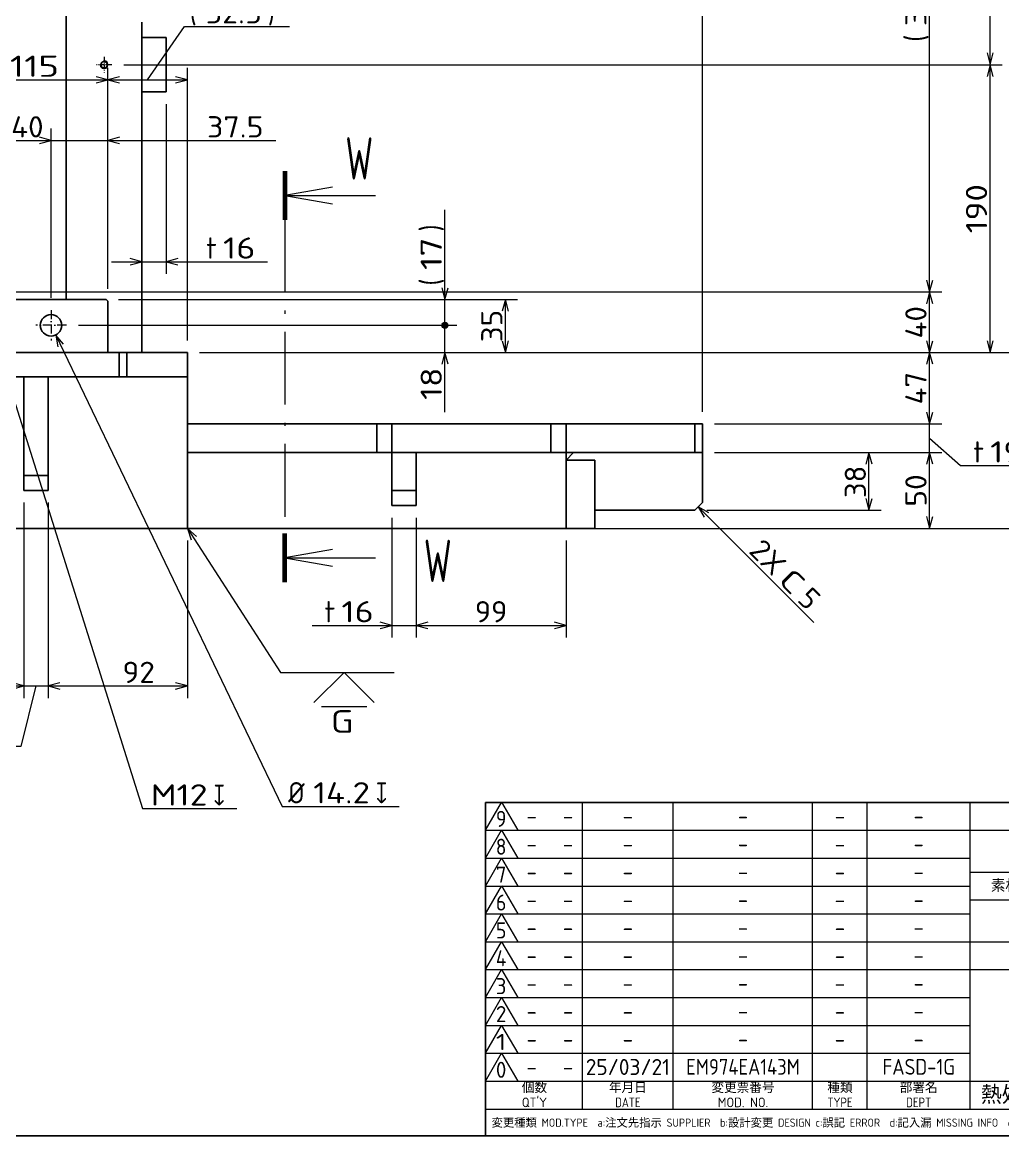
# Model space of a CAD drawing. Extents: x 0 to 1254, y -12 to 833.
# Drawn here: x 880.5 to 1042.4, y 25 to 208.7 of the extents above; entities that cross this region are included whole.
import ezdxf
from ezdxf.enums import TextEntityAlignment as Align

# ---------------------------------------------------------------- set-up
doc = ezdxf.new("R2010")
doc.units = 0
doc.linetypes.add('DASHDOT', pattern=[18.5, 12, -3, 0.5, -3])
doc.layers.get('0').update_dxf_attribs({"lineweight": 13})
doc.layers.add('2', color=7, linetype='Continuous', lineweight=13)
doc.styles.add('GDT', font='gdt.shx')
doc.styles.get("Standard").update_dxf_attribs({"font": 'isocp.shx'})
doc.dimstyles.get("Standard").update_dxf_attribs({"dimtxt": 2.5, "dimasz": 2.5, "dimexe": 1.25, "dimexo": 0.625, "dimtad": 1, "dimcen": 2.5, "dimadec": 0, "dimazin": 0, "dimtfac": 1, "dimtmove": 0, "dimatfit": 0, "dimfxl": 1, "dimarcsym": 0})

# ---------------------------------------------------------------- blocks, each defined once
blk = doc.blocks.new('*D307')
at = {"color": 214, "lineweight": 13}
for p, q in [((875.748376, 157.27558), (900.36995, 78.978964)), ((900.36995, 78.978964), (915.976693, 78.978964))]:
    blk.add_line(p, q, dxfattribs=at)
blk.add_lwpolyline([(876.821694, 155.587981), (875.748376, 157.27558), (875.8341, 155.277418)], dxfattribs=at)
at = {"color": 214, "lineweight": 13, "width": 0.921947}
blk.add_text('M12', height=3.5, dxfattribs=at).set_placement((901.762528, 79.478964), (911.135652, 79.478964), align=Align.FIT)
at = {"color": 214, "lineweight": 13, "style": 'GDT', "width": 0.52601}
blk.add_text('x', height=3.5, dxfattribs=at).set_placement((912.135659, 79.478964), (913.976693, 79.478964), align=Align.FIT)
blk = doc.blocks.new('*D308')
at = {"color": 7, "lineweight": 13}
for p, q in [((886.067067, 157.106566), (923.43068, 79.336638)), ((923.43068, 79.336638), (942.765084, 79.336638))]:
    blk.add_line(p, q, dxfattribs=at)
blk.add_lwpolyline([(887.370244, 155.589419), (886.067067, 157.106566), (886.437078, 155.141089)], dxfattribs=at)
blk.add_text('%%c', height=3.5, dxfattribs=at).set_placement((924.43068, 79.836638))
at = {"color": 7, "lineweight": 13, "width": 0.836938}
blk.add_text('14.2', height=3.5, dxfattribs=at).set_placement((928.578233, 79.836638), (937.924043, 79.836638), align=Align.FIT)
at = {"color": 7, "lineweight": 13, "style": 'GDT', "width": 0.52601}
blk.add_text('x', height=3.5, dxfattribs=at).set_placement((938.92405, 79.836638), (940.765084, 79.836638), align=Align.FIT)
blk = doc.blocks.new('*D315')
at = {"color": 7, "lineweight": 13}
for p, q in [((904.298402, 195.206496), (904.298402, 167.206496)), ((895.298402, 169.206496), (921.036164, 169.206496))]:
    blk.add_line(p, q, dxfattribs=at)
for points in [[(898.366548, 168.688856), (900.298402, 169.206496), (898.366548, 169.724135)], [(906.230256, 169.724135), (904.298402, 169.206496), (906.230256, 168.688856)]]:
    blk.add_lwpolyline(points, dxfattribs=at)
for s, width, p, p2 in [('t', 1.09249, (910.861161, 169.706496), (912.681977, 169.706496)), ('16', 0.868247, (913.681977, 169.706496), (919.036164, 169.706496))]:
    blk.add_text(s, height=3.5, dxfattribs=dict(at, width=width)).set_placement(p, p2, align=Align.FIT)
blk = doc.blocks.new('*D322')
at = {"color": 7, "lineweight": 13}
for p, q in [((896.423402, 162.956496), (962.298402, 162.956496)), ((960.298402, 154.206496), (960.298402, 162.956496)), ((909.798402, 154.206496), (962.298402, 154.206496))]:
    blk.add_line(p, q, dxfattribs=at)
for points in [[(960.816041, 161.024645), (960.298402, 162.956496), (959.780763, 161.024645)], [(959.780763, 156.138346), (960.298402, 154.206496), (960.816041, 156.138346)]]:
    blk.add_lwpolyline(points, dxfattribs=at)
at = {"color": 7, "lineweight": 13, "width": 0.868247}
blk.add_text('35', height=3.5, rotation=90, dxfattribs=at).set_placement((959.798402, 155.904402), (959.798402, 161.258589), align=Align.FIT)
blk = doc.blocks.new('*D323')
at = {"color": 7, "lineweight": 13}
for p, q in [((889.823403, 158.706496), (952.298402, 158.706496)), ((950.298402, 144.4044), (950.298402, 158.206496)), ((909.798402, 154.206496), (952.298402, 154.206496))]:
    blk.add_line(p, q, dxfattribs=at)
at = {"color": 7, "lineweight": 13, "const_width": 0.5}
for points in [[(950.548402, 158.706496, 1), (950.048402, 158.706496)], [(950.048402, 158.706496, 1), (950.548402, 158.706496)]]:
    blk.add_lwpolyline(points, format="xyb", dxfattribs=at)
at = {"color": 7, "lineweight": 13}
blk.add_lwpolyline([(950.816041, 152.274645), (950.298402, 154.206496), (949.780763, 152.274645)], dxfattribs=at)
blk.add_circle((950.298402, 158.706496), 0.5, dxfattribs=at)
at = {"color": 7, "lineweight": 13, "width": 0.868247}
blk.add_text('18', height=3.5, rotation=90, dxfattribs=at).set_placement((949.798402, 146.4044), (949.798402, 151.758589), align=Align.FIT)
blk = doc.blocks.new('*D324')
at = {"color": 7, "lineweight": 13}
for p, q in [((950.298402, 159.206496), (950.298402, 177.76372)), ((896.423402, 162.956496), (952.298402, 162.956496)), ((889.823403, 158.706496), (952.298402, 158.706496))]:
    blk.add_line(p, q, dxfattribs=at)
blk.add_lwpolyline([(949.780763, 164.888346), (950.298402, 162.956496), (950.816041, 164.888346)], dxfattribs=at)
at = {"color": 7, "lineweight": 13, "const_width": 0.5}
for points in [[(950.548402, 158.706496, 1), (950.048402, 158.706496)], [(950.048402, 158.706496, 1), (950.548402, 158.706496)]]:
    blk.add_lwpolyline(points, format="xyb", dxfattribs=at)
at = {"color": 7, "lineweight": 13}
blk.add_circle((950.298402, 158.706496), 0.5, dxfattribs=at)
for s, p in [(')', (949.798402, 174.185686)), ('(', (949.798402, 165.253462))]:
    blk.add_text(s, height=3.5, rotation=90.000003, dxfattribs=at).set_placement(p)
at = {"color": 7, "lineweight": 13, "width": 0.868247}
blk.add_text('17', height=3.5, rotation=90, dxfattribs=at).set_placement((949.798402, 167.831496), (949.798402, 173.185683), align=Align.FIT)
blk = doc.blocks.new('*D328')
at = {"color": 7, "lineweight": 13}
for p, q in [((865.923402, 164.706496), (865.923402, 201.206496)), ((894.673402, 164.706496), (894.673402, 201.206496)), ((865.923402, 199.206496), (894.673402, 199.206496))]:
    blk.add_line(p, q, dxfattribs=at)
for points in [[(867.855252, 199.724135), (865.923402, 199.206496), (867.855252, 198.688856)], [(892.741551, 198.688856), (894.673402, 199.206496), (892.741551, 199.724135)]]:
    blk.add_lwpolyline(points, dxfattribs=at)
at = {"color": 7, "lineweight": 13, "width": 0.854609}
blk.add_text('115', height=3.5, dxfattribs=at).set_placement((878.508904, 199.706496), (886.627694, 199.706496), align=Align.FIT)
blk = doc.blocks.new('*D329')
at = {"color": 7, "lineweight": 13}
for p, q in [((901.235902, 199.206496), (907.31244, 208.024351)), ((907.31244, 208.024351), (924.66591, 208.024351)), ((894.673402, 164.706496), (894.673402, 201.206496)), ((907.798402, 156.206496), (907.798402, 201.206496)), ((894.673402, 199.206496), (907.798402, 199.206496))]:
    blk.add_line(p, q, dxfattribs=at)
for points in [[(896.605256, 199.724135), (894.673402, 199.206496), (896.605256, 198.688856)], [(905.866548, 198.688856), (907.798402, 199.206496), (905.866548, 199.724135)]]:
    blk.add_lwpolyline(points, dxfattribs=at)
for s, p in [('(', (908.164033, 208.524351)), (')', (921.087876, 208.524351))]:
    blk.add_text(s, height=3.5, dxfattribs=at).set_placement(p)
at = {"color": 7, "lineweight": 13, "width": 0.836938}
blk.add_text('52.5', height=3.5, dxfattribs=at).set_placement((910.742066, 208.524351), (920.087876, 208.524351), align=Align.FIT)
blk = doc.blocks.new('*D334')
at = {"color": 7, "lineweight": 13}
for p, q in [((875.298402, 162.743994), (875.298402, 191.206496)), ((885.298402, 163.231497), (885.298402, 191.206496)), ((875.298402, 189.206496), (885.298402, 189.206496))]:
    blk.add_line(p, q, dxfattribs=at)
for points in [[(877.230252, 189.724135), (875.298402, 189.206496), (877.230252, 188.688856)], [(883.366551, 188.688856), (885.298402, 189.206496), (883.366551, 189.724135)]]:
    blk.add_lwpolyline(points, dxfattribs=at)
at = {"color": 7, "lineweight": 13, "width": 0.868247}
blk.add_text('40', height=3.5, dxfattribs=at).set_placement((878.711213, 189.706496), (884.0654, 189.706496), align=Align.FIT)
blk = doc.blocks.new('*D335')
at = {"color": 7, "lineweight": 13}
for p, q in [((885.298402, 163.231497), (885.298402, 191.206496)), ((894.673402, 164.706496), (894.673402, 191.206496)), ((880.298402, 189.206496), (922.37523, 189.206496))]:
    blk.add_line(p, q, dxfattribs=at)
for points in [[(883.366551, 188.688856), (885.298402, 189.206496), (883.366551, 189.724135)], [(896.605256, 189.724135), (894.673402, 189.206496), (896.605256, 188.688856)]]:
    blk.add_lwpolyline(points, dxfattribs=at)
at = {"color": 7, "lineweight": 13, "width": 0.836938}
blk.add_text('37.5', height=3.5, dxfattribs=at).set_placement((911.02942, 189.706496), (920.37523, 189.706496), align=Align.FIT)
blk = doc.blocks.new('*D342')
at = {"color": 7, "lineweight": 13}
for p, q in [((880.798402, 129.456496), (880.798402, 97.206496)), ((852.798402, 124.456496), (852.798402, 97.206496)), ((852.798402, 99.206496), (880.798402, 99.206496))]:
    blk.add_line(p, q, dxfattribs=at)
for points in [[(854.730254, 99.724133), (852.798402, 99.206496), (854.730254, 98.688858)], [(878.866551, 98.688858), (880.798402, 99.206496), (878.866551, 99.724133)]]:
    blk.add_lwpolyline(points, dxfattribs=at)
at = {"color": 7, "lineweight": 13, "width": 0.854609}
blk.add_text('112', height=3.5, dxfattribs=at).set_placement((862.739007, 99.706496), (870.857797, 99.706496), align=Align.FIT)
blk = doc.blocks.new('*D343')
at = {"color": 7, "lineweight": 13}
for p, q in [((880.798402, 129.456496), (880.798402, 97.206496)), ((884.798402, 129.456496), (884.798402, 97.206496)), ((875.798402, 99.206496), (889.798402, 99.206496)), ((882.798402, 99.206496), (880.298402, 89.206496)), ((880.298402, 89.206496), (869.123403, 89.206496))]:
    blk.add_line(p, q, dxfattribs=at)
for points in [[(878.866551, 98.688858), (880.798402, 99.206496), (878.866551, 99.724133)], [(886.730252, 99.724133), (884.798402, 99.206496), (886.730252, 98.688858)]]:
    blk.add_lwpolyline(points, dxfattribs=at)
for s, width, p, p2 in [('t', 1.092485, (871.123403, 89.706496), (872.944211, 89.706496)), ('16', 0.868247, (873.944215, 89.706496), (879.298402, 89.706496))]:
    blk.add_text(s, height=3.5, dxfattribs=dict(at, width=width)).set_placement(p, p2, align=Align.FIT)
blk = doc.blocks.new('*D344')
at = {"color": 7, "lineweight": 13}
for p, q in [((884.798402, 129.456496), (884.798402, 97.206496)), ((907.798402, 123.206496), (907.798402, 97.206496)), ((884.798402, 99.206496), (907.798402, 99.206496))]:
    blk.add_line(p, q, dxfattribs=at)
for points in [[(886.730252, 99.724133), (884.798402, 99.206496), (886.730252, 98.688858)], [(905.866548, 98.688858), (907.798402, 99.206496), (905.866548, 99.724133)]]:
    blk.add_lwpolyline(points, dxfattribs=at)
at = {"color": 7, "lineweight": 13, "width": 0.868247}
blk.add_text('92', height=3.5, dxfattribs=at).set_placement((897.08188, 99.706496), (902.436067, 99.706496), align=Align.FIT)
blk = doc.blocks.new('*D345')
at = {"color": 7, "lineweight": 13}
for p, q in [((909.798402, 154.206496), (1032.298402, 154.206496)), ((1030.298402, 142.456496), (1030.298402, 154.206496)), ((994.798402, 142.456496), (1032.298402, 142.456496))]:
    blk.add_line(p, q, dxfattribs=at)
for points in [[(1030.816041, 152.274645), (1030.298402, 154.206496), (1029.780763, 152.274645)], [(1029.780763, 144.388348), (1030.298402, 142.456496), (1030.816041, 144.388348)]]:
    blk.add_lwpolyline(points, dxfattribs=at)
at = {"color": 7, "lineweight": 13, "width": 0.868247}
blk.add_text('47', height=3.5, rotation=90, dxfattribs=at).set_placement((1029.798402, 145.6544), (1029.798402, 151.008591), align=Align.FIT)
blk = doc.blocks.new('*D346')
at = {"color": 7, "lineweight": 13}
for p, q in [((1030.298402, 132.706496), (1030.298402, 147.456496)), ((994.798402, 142.456496), (1032.298402, 142.456496)), ((1030.298402, 140.081496), (1035.377503, 135.575028)), ((994.798402, 137.706496), (1032.298402, 137.706496)), ((1035.377503, 135.575028), (1047.652589, 135.575028))]:
    blk.add_line(p, q, dxfattribs=at)
for points in [[(1029.780763, 144.388348), (1030.298402, 142.456496), (1030.816041, 144.388348)], [(1030.816041, 135.774643), (1030.298402, 137.706496), (1029.780763, 135.774643)]]:
    blk.add_lwpolyline(points, dxfattribs=at)
for s, width, p, p2 in [('t', 1.09248, (1037.477601, 136.075028), (1039.298402, 136.075028)), ('19', 0.892365, (1040.298402, 136.075028), (1045.652589, 136.075028))]:
    blk.add_text(s, height=3.5, dxfattribs=dict(at, width=width)).set_placement(p, p2, align=Align.FIT)
blk = doc.blocks.new('*D347')
at = {"color": 7, "lineweight": 13}
for p, q in [((994.798402, 137.706496), (1032.298402, 137.706496)), ((1030.298402, 125.206496), (1030.298402, 137.706496)), ((972.298402, 125.206496), (1032.298402, 125.206496))]:
    blk.add_line(p, q, dxfattribs=at)
for points in [[(1030.816041, 135.774643), (1030.298402, 137.706496), (1029.780763, 135.774643)], [(1029.780763, 127.138347), (1030.298402, 125.206496), (1030.816041, 127.138347)]]:
    blk.add_lwpolyline(points, dxfattribs=at)
at = {"color": 7, "lineweight": 13, "width": 0.868247}
blk.add_text('50', height=3.5, rotation=90, dxfattribs=at).set_placement((1029.798402, 128.7794), (1029.798402, 134.133591), align=Align.FIT)
blk = doc.blocks.new('*D348')
at = {"color": 7, "lineweight": 13}
for p, q in [((945.548402, 126.956496), (945.548402, 107.206496)), ((970.298402, 123.206496), (970.298402, 107.206496)), ((945.548402, 109.206496), (970.298402, 109.206496))]:
    blk.add_line(p, q, dxfattribs=at)
for points in [[(947.480256, 109.724134), (945.548402, 109.206496), (947.480256, 108.688857)], [(968.366548, 108.688857), (970.298402, 109.206496), (968.366548, 109.724134)]]:
    blk.add_lwpolyline(points, dxfattribs=at)
at = {"color": 7, "lineweight": 13, "width": 0.892365}
blk.add_text('99', height=3.5, dxfattribs=at).set_placement((955.246308, 109.706496), (960.600495, 109.706496), align=Align.FIT)
blk = doc.blocks.new('*D349')
at = {"color": 7, "lineweight": 13}
for p, q in [((941.548402, 126.956496), (941.548402, 107.206496)), ((945.548402, 126.956496), (945.548402, 107.206496)), ((928.397569, 109.206496), (950.548402, 109.206496))]:
    blk.add_line(p, q, dxfattribs=at)
for points in [[(939.616548, 108.688857), (941.548402, 109.206496), (939.616548, 109.724134)], [(947.480256, 109.724134), (945.548402, 109.206496), (947.480256, 108.688857)]]:
    blk.add_lwpolyline(points, dxfattribs=at)
for s, width, p, p2 in [('t', 1.09249, (930.397569, 109.706496), (932.218385, 109.706496)), ('16', 0.868247, (933.218385, 109.706496), (938.572572, 109.706496))]:
    blk.add_text(s, height=3.5, dxfattribs=dict(at, width=width)).set_placement(p, p2, align=Align.FIT)
blk = doc.blocks.new('*D350')
at = {"color": 7, "lineweight": 13}
for p, q in [((994.798402, 137.706496), (1022.298402, 137.706496)), ((1020.298402, 128.206496), (1020.298402, 137.706496)), ((993.548402, 128.206496), (1022.298402, 128.206496))]:
    blk.add_line(p, q, dxfattribs=at)
for points in [[(1020.816041, 135.774643), (1020.298402, 137.706496), (1019.780763, 135.774643)], [(1019.780763, 130.138347), (1020.298402, 128.206496), (1020.816041, 130.138347)]]:
    blk.add_lwpolyline(points, dxfattribs=at)
at = {"color": 7, "lineweight": 13, "width": 0.868247}
blk.add_text('38', height=3.5, rotation=90, dxfattribs=at).set_placement((1019.798402, 130.209713), (1019.798402, 135.563904), align=Align.FIT)
blk = doc.blocks.new('*D361')
at = {"color": 7, "lineweight": 13}
for p, q in [((904.048402, 274.206496), (904.048402, 321.206496)), ((992.798402, 144.456496), (992.798402, 321.206496)), ((904.048402, 319.206496), (992.798402, 319.206496))]:
    blk.add_line(p, q, dxfattribs=at)
for points in [[(905.980256, 319.724135), (904.048402, 319.206496), (905.980256, 318.688856)], [(990.866548, 318.688856), (992.798402, 319.206496), (990.866548, 319.724135)]]:
    blk.add_lwpolyline(points, dxfattribs=at)
at = {"color": 7, "lineweight": 13, "width": 0.854609}
blk.add_text('355', height=3.5, dxfattribs=at).set_placement((944.364007, 319.706496), (952.482797, 319.706496), align=Align.FIT)
blk = doc.blocks.new('*D362')
at = {"color": 7, "lineweight": 13}
for p, q in [((867.298402, 164.206496), (1032.298402, 164.206496)), ((1030.298402, 154.206496), (1030.298402, 164.206496)), ((909.798402, 154.206496), (1032.298402, 154.206496))]:
    blk.add_line(p, q, dxfattribs=at)
for points in [[(1030.816041, 162.274645), (1030.298402, 164.206496), (1029.780763, 162.274645)], [(1029.780763, 156.138346), (1030.298402, 154.206496), (1030.816041, 156.138346)]]:
    blk.add_lwpolyline(points, dxfattribs=at)
at = {"color": 7, "lineweight": 13, "width": 0.868247}
blk.add_text('40', height=3.5, rotation=90, dxfattribs=at).set_placement((1029.798402, 156.529402), (1029.798402, 161.883589), align=Align.FIT)
blk = doc.blocks.new('*D363')
at = {"color": 7, "lineweight": 13}
for p, q in [((867.298402, 256.706496), (1032.298402, 256.706496)), ((1030.298402, 164.206496), (1030.298402, 256.706496)), ((867.298402, 164.206496), (1032.298402, 164.206496))]:
    blk.add_line(p, q, dxfattribs=at)
for points in [[(1030.816041, 254.774641), (1030.298402, 256.706496), (1029.780763, 254.774641)], [(1029.780763, 166.138346), (1030.298402, 164.206496), (1030.816041, 166.138346)]]:
    blk.add_lwpolyline(points, dxfattribs=at)
for s, p in [(')', (1029.798402, 217.181799)), ('(', (1029.798402, 205.484976))]:
    blk.add_text(s, height=3.5, rotation=90.000003, dxfattribs=at).set_placement(p)
at = {"color": 7, "lineweight": 13, "width": 0.854609}
blk.add_text('370', height=3.5, rotation=90, dxfattribs=at).set_placement((1029.798402, 208.06301), (1029.798402, 216.181799), align=Align.FIT)
blk = doc.blocks.new('*D365')
at = {"color": 7, "lineweight": 13}
for p, q in [((899.798402, 272.956496), (1062.298402, 272.956496)), ((1060.298402, 154.206496), (1060.298402, 272.956496)), ((909.798402, 154.206496), (1062.298402, 154.206496))]:
    blk.add_line(p, q, dxfattribs=at)
for points in [[(1060.816041, 271.024641), (1060.298402, 272.956496), (1059.780763, 271.024641)], [(1059.780763, 156.138346), (1060.298402, 154.206496), (1060.816041, 156.138346)]]:
    blk.add_lwpolyline(points, dxfattribs=at)
for s, p in [(')', (1059.798402, 218.64089)), ('(', (1059.798402, 206.944067))]:
    blk.add_text(s, height=3.5, rotation=90.000003, dxfattribs=at).set_placement(p)
at = {"color": 7, "lineweight": 13, "width": 0.854609}
blk.add_text('475', height=3.5, rotation=90, dxfattribs=at).set_placement((1059.798402, 209.522101), (1059.798402, 217.64089), align=Align.FIT)
blk = doc.blocks.new('*D366')
at = {"color": 7, "lineweight": 13}
for p, q in [((909.798402, 154.206496), (1062.298402, 154.206496)), ((1060.298402, 125.206496), (1060.298402, 154.206496)), ((972.298402, 125.206496), (1062.298402, 125.206496))]:
    blk.add_line(p, q, dxfattribs=at)
for points in [[(1060.816041, 152.274645), (1060.298402, 154.206496), (1059.780763, 152.274645)], [(1059.780763, 127.138347), (1060.298402, 125.206496), (1060.816041, 127.138347)]]:
    blk.add_lwpolyline(points, dxfattribs=at)
for s, p in [(')', (1059.798402, 144.765888)), ('(', (1059.798402, 133.069067))]:
    blk.add_text(s, height=3.5, rotation=90.000003, dxfattribs=at).set_placement(p)
at = {"color": 7, "lineweight": 13, "width": 0.854609}
blk.add_text('116', height=3.5, rotation=90, dxfattribs=at).set_placement((1059.798402, 135.647103), (1059.798402, 143.765888), align=Align.FIT)
blk = doc.blocks.new('*D367')
at = {"color": 7, "lineweight": 13}
for p, q in [((906.048402, 266.706496), (1052.298402, 266.706496)), ((1050.298402, 154.206496), (1050.298402, 266.706496)), ((909.798402, 154.206496), (1052.298402, 154.206496))]:
    blk.add_line(p, q, dxfattribs=at)
for points in [[(1050.816041, 264.774641), (1050.298402, 266.706496), (1049.780763, 264.774641)], [(1049.780763, 156.138346), (1050.298402, 154.206496), (1050.816041, 156.138346)]]:
    blk.add_lwpolyline(points, dxfattribs=at)
for s, p in [(')', (1049.798402, 215.51589)), ('(', (1049.798402, 203.819067))]:
    blk.add_text(s, height=3.5, rotation=90.000003, dxfattribs=at).set_placement(p)
at = {"color": 7, "lineweight": 13, "width": 0.854609}
blk.add_text('450', height=3.5, rotation=90, dxfattribs=at).set_placement((1049.798402, 206.397101), (1049.798402, 214.51589), align=Align.FIT)
blk = doc.blocks.new('*D369')
at = {"color": 7, "lineweight": 13}
for p, q in [((897.3359, 226.706496), (1042.298402, 226.706496)), ((1040.298402, 201.706496), (1040.298402, 226.706496)), ((897.3359, 201.706496), (1042.298402, 201.706496))]:
    blk.add_line(p, q, dxfattribs=at)
for points in [[(1040.816041, 224.774641), (1040.298402, 226.706496), (1039.780763, 224.774641)], [(1039.780763, 203.63835), (1040.298402, 201.706496), (1040.816041, 203.63835)]]:
    blk.add_lwpolyline(points, dxfattribs=at)
at = {"color": 7, "lineweight": 13, "width": 0.854609}
blk.add_text('100', height=3.5, rotation=90, dxfattribs=at).set_placement((1039.798402, 210.147101), (1039.798402, 218.26589), align=Align.FIT)
blk = doc.blocks.new('*D370')
at = {"color": 7, "lineweight": 13}
for p, q in [((897.3359, 201.706496), (1042.298402, 201.706496)), ((1040.298402, 154.206496), (1040.298402, 201.706496)), ((909.798402, 154.206496), (1042.298402, 154.206496))]:
    blk.add_line(p, q, dxfattribs=at)
for points in [[(1040.816041, 199.774641), (1040.298402, 201.706496), (1039.780763, 199.774641)], [(1039.780763, 156.138346), (1040.298402, 154.206496), (1040.816041, 156.138346)]]:
    blk.add_lwpolyline(points, dxfattribs=at)
at = {"color": 7, "lineweight": 13, "width": 0.854609}
blk.add_text('190', height=3.5, rotation=90, dxfattribs=at).set_placement((1039.798402, 173.897101), (1039.798402, 182.01589), align=Align.FIT)

msp = doc.modelspace()

# ---------------------------------------------------------------- linework, layer by layer
at = {"color": 7, "lineweight": 25}
for p, q in [((887.7984, 162.9564), (887.7984, 266.7065)), ((900.2984, 154.2065), (900.2984, 208.7065)), ((900.2984, 206.2065), (904.2984, 206.2065)), ((900.2984, 206.2065), (900.2984, 197.2065)), ((904.2984, 206.2065), (904.2984, 197.2065)), ((900.2984, 197.2065), (904.2984, 197.2065)), ((866.1734, 162.9565), (894.4234, 162.9565)), ((894.4234, 162.9565), (894.6734, 162.7065)), ((894.6734, 154.2065), (894.6734, 162.7065)), ((865.9234, 154.2065), (894.6734, 154.2065)), ((896.5484, 154.2065), (869.0484, 154.2065)), ((896.5484, 154.2065), (896.5484, 150.2065)), ((897.7984, 154.2065), (896.5484, 154.2065)), ((902.7984, 154.2065), (897.7984, 154.2065)), ((897.7984, 154.2065), (897.7984, 150.2065)), ((907.7984, 154.2065), (902.7984, 154.2065)), ((907.7984, 150.2065), (907.7984, 154.2065)), ((896.5484, 150.2065), (869.0484, 150.2065)), ((880.7984, 133.9565), (880.7984, 150.2065)), ((884.7984, 133.9565), (884.7984, 150.2065)), ((897.7984, 150.2065), (896.5484, 150.2065)), ((902.7984, 150.2065), (897.7984, 150.2065)), ((907.7984, 150.2065), (902.7984, 150.2065)), ((907.7984, 150.2065), (902.7984, 150.2065)), ((907.7984, 125.2065), (907.7984, 150.2065)), ((907.7984, 142.4565), (907.7984, 150.2065)), ((907.7984, 125.2065), (907.7984, 150.2065)), ((907.7984, 137.7065), (907.7984, 142.4565)), ((907.7984, 142.4565), (934.0484, 142.4565)), ((939.0484, 142.4565), (934.0484, 142.4565)), ((939.0484, 142.4565), (939.0484, 137.7065)), ((941.5484, 142.4565), (939.0484, 142.4565)), ((941.5484, 142.4565), (967.7984, 142.4565)), ((941.5484, 142.4565), (941.5484, 137.7065)), ((967.7984, 142.4565), (970.2984, 142.4565)), ((967.7984, 142.4565), (967.7984, 137.7065)), ((975.2984, 142.4565), (970.2984, 142.4565)), ((970.2984, 142.4565), (970.2984, 137.7065)), ((975.2984, 142.4565), (991.5484, 142.4565)), ((991.5484, 142.4565), (991.5484, 137.7065)), ((992.7984, 142.4565), (991.5484, 142.4565)), ((992.7984, 142.4565), (992.7984, 137.7065)), ((907.7984, 137.7065), (934.0484, 137.7065)), ((934.0484, 137.7065), (907.7984, 137.7065)), ((907.7984, 137.7065), (907.7984, 125.2065)), ((907.7984, 137.7065), (907.7984, 125.2065)), ((939.0484, 137.7065), (934.0484, 137.7065)), ((941.5484, 137.7065), (939.0484, 137.7065)), ((941.5484, 137.7065), (967.7984, 137.7065)), ((941.5484, 131.4565), (941.5484, 137.7065)), ((941.5484, 137.7065), (945.5484, 137.7065)), ((945.5484, 131.4565), (945.5484, 137.7065)), ((967.7984, 137.7065), (970.2984, 137.7065)), ((975.2984, 137.7065), (970.2984, 137.7065)), ((970.2984, 136.4565), (970.2984, 137.7065)), ((970.2984, 137.7065), (970.2984, 125.2065)), ((970.2984, 137.7065), (970.2984, 136.4562)), ((970.2984, 137.7065), (970.2984, 125.2065)), ((970.2984, 136.4565), (971.5484, 137.7065)), ((970.2984, 136.4565), (970.2984, 125.2065)), ((970.2984, 136.4565), (975.0484, 136.4565)), ((975.0484, 136.4565), (975.0484, 125.2065)), ((975.2984, 137.7065), (991.5484, 137.7065)), ((992.7984, 137.7065), (991.5484, 137.7065)), ((992.7984, 137.7065), (992.7984, 129.4565)), ((880.7984, 133.9565), (884.7984, 133.9565)), ((880.7984, 133.9565), (880.7984, 131.4565)), ((884.7984, 133.9565), (884.7984, 131.4565)), ((880.7984, 131.4565), (884.7984, 131.4565)), ((941.5484, 131.4565), (945.5484, 131.4565)), ((941.5484, 131.4565), (941.5484, 128.9565)), ((945.5484, 131.4565), (945.5484, 128.9565)), ((941.5484, 128.9565), (945.5484, 128.9565)), ((991.5484, 128.2065), (992.7984, 129.4565)), ((991.5484, 128.2065), (975.0484, 128.2065)), ((907.7984, 125.2065), (759.0484, 125.2065)), ((970.2984, 125.2065), (907.7984, 125.2065)), ((970.2984, 125.2065), (975.0484, 125.2065)), ((957, 80), (957, 25)), ((957, 80), (1164, 80)), ((40, 25), (1164, 25))]:
    msp.add_line(p, q, dxfattribs=at)
at = {"color": 7, "linetype": 'DASHDOT', "lineweight": 13, "ltscale": 0.064375}
for p, q in [((894.0484, 202.994), (894.0484, 200.419)), ((895.3359, 201.7065), (892.7609, 201.7065))]:
    msp.add_line(p, q, dxfattribs=at)
at = {"color": 7, "lineweight": 100}
for p, q in [((923.8726, 184.1281), (923.8726, 176.1281)), ((923.8726, 116.3402), (923.8726, 124.3402))]:
    msp.add_line(p, q, dxfattribs=at)
at = {"color": 7, "lineweight": 13}
for p, q in [((923.8726, 180.1281), (938.8726, 180.1281)), ((992.1141, 128.7722), (1011.1835, 109.7027)), ((907.7984, 125.2065), (923.1712, 101.428)), ((923.8726, 120.3402), (938.8726, 120.3402)), ((923.1712, 101.428), (941.9528, 101.428)), ((957, 75.4), (959.6558, 80)), ((959.6629, 80.0123), (962.3258, 75.4)), ((973, 29.4), (973, 80)), ((988, 29.4), (988, 80)), ((1011, 29.4), (1011, 80)), ((1020, 29.4), (1020, 80)), ((1037, 29.4), (1037, 80)), ((957, 75.4), (1164, 75.4)), ((957, 70.8), (959.6558, 75.4)), ((959.6629, 75.4123), (962.3258, 70.8)), ((957, 70.8), (1037, 70.8)), ((957, 66.2), (959.6558, 70.8)), ((959.6629, 70.8123), (962.3258, 66.2)), ((1037, 68.5), (1092, 68.5)), ((957, 66.2), (1037, 66.2)), ((957, 61.6), (959.6558, 66.2)), ((959.6629, 66.2123), (962.3258, 61.6)), ((1037, 63.9), (1092, 63.9)), ((957, 61.6), (1037, 61.6)), ((957, 57), (959.6558, 61.6)), ((959.6629, 61.6123), (962.3258, 57)), ((957, 57), (1164, 57)), ((957, 52.4), (959.6558, 57)), ((959.6629, 57.0123), (962.3258, 52.4)), ((957, 52.4), (1092, 52.4)), ((957, 47.8), (959.6558, 52.4)), ((959.6629, 52.4123), (962.3258, 47.8)), ((957, 47.8), (1037, 47.8)), ((957, 43.2), (959.6558, 47.8)), ((959.6629, 47.8123), (962.3258, 43.2)), ((957, 43.2), (1037, 43.2)), ((957, 38.6), (959.6558, 43.2)), ((959.6629, 43.2123), (962.3258, 38.6)), ((957, 34), (959.6558, 38.6)), ((957, 38.6), (1037, 38.6)), ((959.6629, 38.6123), (962.3258, 34)), ((957, 34), (1092, 34)), ((957, 29.4), (1164, 29.4))]:
    msp.add_line(p, q, dxfattribs=at)
at = {"color": 7, "linetype": 'DASHDOT', "lineweight": 13}
msp.add_line((923.8726, 176.1281), (923.8726, 124.3402), dxfattribs=at)
at = {"color": 7, "linetype": 'DASHDOT', "lineweight": 13, "ltscale": 0.12625}
for p, q in [((885.2984, 161.2315), (885.2984, 156.1815)), ((887.8234, 158.7065), (882.7734, 158.7065))]:
    msp.add_line(p, q, dxfattribs=at)
at = {"color": 7, "lineweight": 13}
for points in [[(931.751, 181.5173), (923.8726, 180.1281), (931.751, 178.7389)], [(993.8461, 127.7722), (992.1141, 128.7722), (993.1141, 127.0401)], [(909.282, 123.8652), (907.7984, 125.2065), (908.4125, 123.3031)], [(931.751, 121.7294), (923.8726, 120.3402), (931.751, 118.9511)], [(928.6941, 96.456), (933.6661, 101.428), (938.6382, 96.456)], [(929.9371, 95.8345), (933.6661, 95.8345), (937.3952, 95.8345)]]:
    msp.add_lwpolyline(points, dxfattribs=at)
at = {"color": 7, "lineweight": 25}
for centre, radius in [((894.0484, 201.7065), 0.5375), ((885.2984, 158.7065), 1.775)]:
    msp.add_circle(centre, radius, dxfattribs=at)
at = {"color": 7, "lineweight": 13}
msp.add_arc((894.0484, 201.7065), 0.625, 169.999993, 100.000014, dxfattribs=at)

# ---------------------------------------------------------------- texts
for s, height, width, p, p2 in [('W', 7, 0.626573, (933.8725, 182.7531), (938.4673, 182.7531)), ('W', 7, 0.626573, (946.8371, 116.3633), (951.432, 116.3633)), ('G', 3.729, 1.166667, (931.4909, 91.484), (935.2199, 91.484)), ('9', 2.645, 0.861539, (958.7169, 75.9537), (960.4531, 75.9537)), ('-', 2.645, 0.626574, (979.6312, 76.4159), (981.3674, 76.4159)), ('-', 2.6, 0.626573, (998.6467, 76.4667), (1000.3533, 76.4667)), ('-', 2.645, 0.626574, (1014.6319, 76.4159), (1016.3681, 76.4159)), ('-', 2.6, 0.626573, (1027.6466, 76.4667), (1029.3533, 76.4667)), ('8', 2.645, 0.81086, (958.7169, 71.3537), (960.4531, 71.3537)), ('-', 2.645, 0.626574, (979.6312, 71.8159), (981.3674, 71.8159)), ('-', 2.6, 0.626573, (998.6467, 71.8667), (1000.3533, 71.8667)), ('-', 2.645, 0.626574, (1014.6319, 71.8159), (1016.3681, 71.8159)), ('-', 2.6, 0.626573, (1027.6466, 71.8667), (1029.3533, 71.8667)), ('7', 2.645, 0.81086, (958.7169, 66.7537), (960.4531, 66.7537)), ('-', 2.645, 0.626574, (979.6312, 67.2159), (981.3674, 67.2159)), ('-', 2.6, 0.626573, (998.6467, 67.2667), (1000.3533, 67.2667)), ('-', 2.645, 0.626574, (1014.6319, 67.2159), (1016.3681, 67.2159)), ('-', 2.6, 0.626573, (1027.6466, 67.2667), (1029.3533, 67.2667)), ('素材質量 MAT.MASS', 1.852, 0.976408, (1040.4167, 65.4106), (1061.0831, 65.4106)), ('6', 2.645, 0.81086, (958.7169, 62.1537), (960.4531, 62.1537)), ('-', 2.645, 0.626574, (979.6312, 62.6159), (981.3674, 62.6159)), ('-', 2.6, 0.626573, (998.6467, 62.6667), (1000.3533, 62.6667)), ('-', 2.645, 0.626574, (1014.6319, 62.6159), (1016.3681, 62.6159)), ('-', 2.6, 0.626573, (1027.6466, 62.6667), (1029.3533, 62.6667)), ('5', 2.645, 0.81086, (958.7169, 57.5537), (960.4531, 57.5537)), ('-', 2.645, 0.626574, (979.6312, 58.0159), (981.3674, 58.0159)), ('-', 2.6, 0.626573, (998.6467, 58.0667), (1000.3533, 58.0667)), ('-', 2.645, 0.626574, (1014.6319, 58.0159), (1016.3681, 58.0159)), ('-', 2.6, 0.626573, (1027.6466, 58.0667), (1029.3533, 58.0667)), ('4', 2.645, 0.765812, (958.7169, 52.9537), (960.4531, 52.9537)), ('-', 2.645, 0.626574, (979.6312, 53.4159), (981.3674, 53.4159)), ('-', 2.6, 0.626573, (998.6467, 53.4667), (1000.3533, 53.4667)), ('-', 2.645, 0.626574, (1014.6319, 53.4159), (1016.3681, 53.4159)), ('-', 2.6, 0.626573, (1027.6466, 53.4667), (1029.3533, 53.4667)), ('3', 2.645, 0.81086, (958.7169, 48.3537), (960.4531, 48.3537)), ('-', 2.645, 0.626574, (979.6312, 48.8159), (981.3674, 48.8159)), ('-', 2.6, 0.626573, (998.6467, 48.8667), (1000.3533, 48.8667)), ('-', 2.645, 0.626574, (1014.6319, 48.8159), (1016.3681, 48.8159)), ('-', 2.6, 0.626573, (1027.6466, 48.8667), (1029.3533, 48.8667)), ('2', 2.645, 0.81086, (958.7169, 43.7537), (960.4531, 43.7537)), ('-', 2.645, 0.626574, (979.6312, 44.2159), (981.3674, 44.2159)), ('-', 2.6, 0.626573, (998.6467, 44.2667), (1000.3533, 44.2667)), ('-', 2.645, 0.626574, (1014.6319, 44.2159), (1016.3681, 44.2159)), ('-', 2.6, 0.626573, (1027.6466, 44.2667), (1029.3533, 44.2667)), ('1', 2.645, 1.253148, (958.7169, 39.1537), (960.4531, 39.1537)), ('-', 2.645, 0.626574, (979.6312, 39.6159), (981.3674, 39.6159)), ('-', 2.6, 0.626573, (998.6467, 39.6667), (1000.3533, 39.6667)), ('-', 2.645, 0.626574, (1014.6319, 39.6159), (1016.3681, 39.6159)), ('-', 2.6, 0.626573, (1027.6466, 39.6667), (1029.3533, 39.6667)), ('0', 2.645, 0.81086, (958.7169, 34.5537), (960.4531, 34.5537)), ('25/03/21', 2.645, 0.711464, (973.5544, 35.0159), (987.4441, 35.0159)), ('EM974EA143M', 2.6, 0.68923, (990.1133, 35.0667), (1008.8867, 35.0667)), ('FASD-1G', 2.6, 0.684345, (1022.5267, 35.0667), (1034.4734, 35.0667)), ('個数', 1.587, 1.670854, (963, 32.2095), (967.1669, 32.2095)), ('年月日', 1.587, 1.621727, (977.3748, 32.2095), (983.6252, 32.2095)), ('変更票番号', 1.587, 1.584439, (994.2914, 32.2095), (1004.7086, 32.2095)), ('種類', 1.587, 1.670854, (1013.4166, 32.2095), (1017.5834, 32.2095)), ('部署名', 1.587, 1.621727, (1025.3749, 32.2095), (1031.6252, 32.2095)), ('熱処理 HEAT TREATMENT:', 2.645, 0.871442, (1038.7611, 30.5335), (1076.9576, 30.5335)), ("QT'Y", 1.587, 0.848279, (963, 29.7095), (967.1669, 29.7095)), ('DATE', 1.587, 0.765808, (978.4166, 29.7095), (982.5834, 29.7095)), ('MOD. NO.', 1.587, 0.745116, (995.3331, 29.7095), (1003.6669, 29.7095)), ('TYPE', 1.587, 0.765808, (1013.4166, 29.7095), (1017.5834, 29.7095)), ('DEPT', 1.587, 0.725502, (1026.4165, 29.7095), (1030.5834, 29.7095)), ("変更種類 MOD.TYPE  a:注文先指示 SUPPLIER  b:設計変更 DESIGN c:誤記 ERROR  d:記入漏 MISSING INFO  e:工作都合 MACHINING  f:材料都合 MAT'L", 1.35, 0.926525, (958, 26.4832), (1076.5291, 26.4832))]:
    msp.add_text(s, height=height, dxfattribs=dict(at, width=width)).set_placement(p, p2, align=Align.FIT)
for s, rotation, width, p, p2 in [('2X', 314.99998, 0.953546, (1000.2876, 121.3057), (1004.4456, 117.1478)), ('C', 314.999865, 1.146433, (1005.1527, 116.4407), (1007.5846, 114.0087)), ('5', 314.999925, 0.913974, (1008.2917, 113.3016), (1010.1229, 111.4705))]:
    msp.add_text(s, height=3.5, rotation=rotation, dxfattribs=dict(at, width=width)).set_placement(p, p2, align=Align.FIT)
at = {"layer": '2', "color": 7, "lineweight": 13, "width": 0.626574}
for p, p2 in [((963.7638, 76.4159), (965.5, 76.4159)), ((969.7638, 76.4159), (971.5, 76.4159)), ((963.7638, 71.8159), (965.5, 71.8159)), ((969.7638, 71.8159), (971.5, 71.8159)), ((963.7638, 67.2159), (965.5, 67.2159)), ((969.7638, 67.2159), (971.5, 67.2159)), ((963.7638, 62.6159), (965.5, 62.6159)), ((969.7638, 62.6159), (971.5, 62.6159)), ((963.7638, 58.0159), (965.5, 58.0159)), ((969.7638, 58.0159), (971.5, 58.0159)), ((963.7638, 53.4159), (965.5, 53.4159)), ((969.7638, 53.4159), (971.5, 53.4159)), ((963.7638, 48.8159), (965.5, 48.8159)), ((969.7638, 48.8159), (971.5, 48.8159)), ((963.7638, 44.2159), (965.5, 44.2159)), ((969.7638, 44.2159), (971.5, 44.2159)), ((963.7638, 39.6159), (965.5, 39.6159)), ((969.7638, 39.6159), (971.5, 39.6159)), ((963.7638, 35.0159), (965.5, 35.0159)), ((969.7638, 35.0159), (971.5, 35.0159))]:
    msp.add_text('-', height=2.645, dxfattribs=at).set_placement(p, p2, align=Align.FIT)

# ---------------------------------------------------------------- dimensions: what is measured, and where the dimension line sits
at = {"lineweight": 0}
for base, p1, p2, angle, picture, middle, dimtype in [((904.0484, 319.2065), (992.7984, 142.4565), (904.0484, 272.2065), 180, '*D361', (948.4234, 319.2065), 160), ((1040.2984, 226.7065), (895.3359, 201.7065), (895.3359, 226.7065), 90, '*D369', (1040.2984, 214.2065), 161), ((865.9234, 199.2065), (894.6734, 162.7065), (865.9234, 162.7065), 180, '*D328', (882.5683, 199.2065), 161), ((1040.2984, 201.7065), (907.7984, 154.2065), (895.3359, 201.7065), 90, '*D370', (1040.2984, 177.9565), 160), ((875.2984, 189.2065), (885.2984, 161.2315), (875.2984, 160.744), 180, '*D334', (881.3883, 189.2065), 160), ((885.2984, 189.2065), (894.6734, 162.7065), (885.2984, 161.2315), 180, '*D335', (915.7023, 189.2065), 160), ((1030.2984, 154.2065), (865.2984, 164.2065), (907.7984, 154.2065), 270, '*D362', (1030.2984, 159.2065), 160), ((960.2984, 154.2065), (894.4234, 162.9565), (907.7984, 154.2065), 270, '*D322', (960.2984, 158.5815), 160), ((950.2984, 154.2065), (887.8234, 158.7065), (907.7984, 154.2065), 270, '*D323', (950.2984, 149.0815), 160), ((1030.2984, 154.2065), (992.7984, 142.4565), (907.7984, 154.2065), 90, '*D345', (1030.2984, 148.3315), 160), ((1030.2984, 137.7065), (970.2984, 125.2065), (992.7984, 137.7065), 90, '*D347', (1030.2984, 131.4565), 160), ((1020.2984, 128.2065), (992.7984, 137.7065), (991.5484, 128.2065), 270, '*D350', (1020.2984, 132.8868), 160), ((852.7984, 99.2065), (880.7984, 131.4565), (852.7984, 126.4565), 180, '*D342', (866.7984, 99.2065), 160), ((884.7984, 99.2065), (907.7984, 125.2065), (884.7984, 131.4565), 180, '*D344', (899.759, 99.2065), 160)]:
    dim = msp.add_linear_dim(base=base, p1=p1, p2=p2, angle=angle, dimstyle='STANDARD', override={"dimlfac": 4}, dxfattribs=at)
    dim.commit()
    dim.dimension.update_dxf_attribs({"geometry": picture, "text_midpoint": middle, "dimtype": dimtype})
for base, p1, p2, angle, text, picture, middle, dimtype in [((1060.2984, 272.9565), (907.7984, 154.2065), (897.7984, 272.9565), 90, '(<>)', '*D365', (1060.2984, 213.5815), 160), ((1050.2984, 154.2065), (904.0484, 266.7065), (907.7984, 154.2065), 270, '(<>)', '*D367', (1050.2984, 210.4565), 160), ((1030.2984, 164.2065), (865.2984, 256.7065), (865.2984, 164.2065), 270, '(<>)', '*D363', (1030.2984, 212.1224), 161), ((894.6734, 199.2065), (907.7984, 154.2065), (894.6734, 162.7065), 180, '(<>)', '*D329', (915.415, 199.2065), 160), ((900.2984, 169.2065), (904.2984, 197.2065), (900.2984, 166.7065), 180, 't<>', '*D315', (914.9487, 169.2065), 160), ((950.2984, 158.7065), (894.4234, 162.9565), (887.8234, 158.7065), 270, '(<>)', '*D324', (950.2984, 170.5086), 160), ((1060.2984, 154.2065), (970.2984, 125.2065), (907.7984, 154.2065), 90, '(<>)', '*D366', (1060.2984, 139.7065), 160), ((1030.2984, 142.4565), (992.7984, 137.7065), (992.7984, 142.4565), 90, 't<>', '*D346', (1030.2984, 137.825), 161), ((880.7984, 99.2065), (884.7984, 131.4565), (880.7984, 131.4565), 180, 't<>', '*D343', (875.2109, 99.2065), 161), ((945.5484, 109.2065), (941.5484, 128.9565), (945.5484, 128.9565), 0, 't<>', '*D349', (934.4851, 109.2065), 161)]:
    dim = msp.add_linear_dim(base=base, p1=p1, p2=p2, angle=angle, text=text, dimstyle='STANDARD', override={"dimlfac": 4}, dxfattribs=at)
    dim.commit()
    dim.dimension.update_dxf_attribs({"geometry": picture, "text_midpoint": middle, "dimtype": dimtype})
for p1, p2, text, picture, middle in [((874.8484, 160.1374), (875.7484, 157.2756), 'M12<>↧', '*D307', (900.401, 78.8803)), ((884.5297, 160.3064), (886.0671, 157.1066), '<>↧', '*D308', (924.2716, 77.5864))]:
    dim = msp.add_diameter_dim_2p(p1=p1, p2=p2, text=text, dimstyle='STANDARD', override={"dimlfac": 4}, dxfattribs=at)
    dim.commit()
    dim.dimension.update_dxf_attribs({"geometry": picture, "text_midpoint": middle, "dimtype": 163})
dim = msp.add_linear_dim(base=(970.2984, 109.2065), p1=(945.5484, 128.9565), p2=(970.2984, 125.2065), dimstyle='STANDARD', override={"dimlfac": 4}, dxfattribs=at)
dim.commit()
dim.dimension.update_dxf_attribs({"geometry": '*D348', "text_midpoint": (957.9234, 109.2065), "dimtype": 160})

doc.saveas('drawing.dxf')
